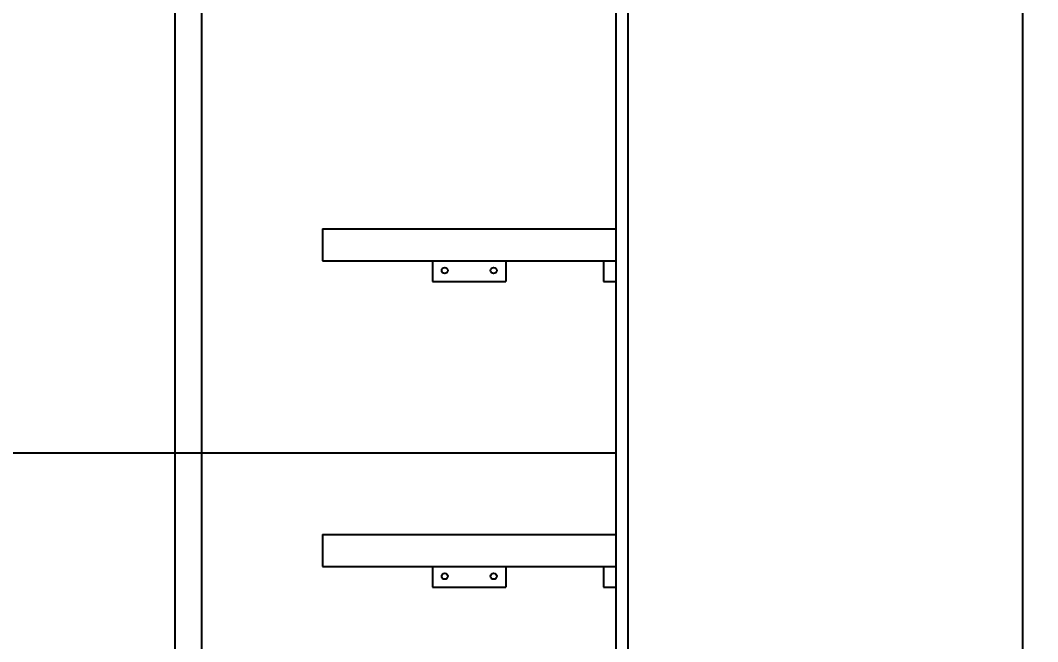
# Model space of a CAD drawing. Header units: millimetres. Extents: x 976 to 9349, y -1578 to 2211.
# Drawn here: x 5911.5 to 5994.8, y 577 to 627.8 of the extents above; entities that cross this region are included whole.
import ezdxf

# ---------------------------------------------------------------- set-up
doc = ezdxf.new("R2010")
doc.units = ezdxf.units.MM
for name, color, linetype in [('Płytki', 254, 'Continuous'), ('Szkic', 6, 'Continuous'), ('Wbudowane', 175, 'Continuous'), ('Ściany', 7, 'Continuous')]:
    doc.layers.add(name, color=color, linetype=linetype)
doc.dimstyles.new('ISO-25', dxfattribs={"dimtxt": 4, "dimasz": 5, "dimexe": 1.25, "dimexo": 0.625, "dimgap": 1, "dimtad": 1, "dimtxsty": 'Standard', "dimcen": 2.5, "dimadec": 0, "dimazin": 0, "dimtfac": 1, "dimtmove": 0, "dimatfit": 3, "dimfxl": 1, "dimarcsym": 0})

# ---------------------------------------------------------------- blocks, each defined once
blk = doc.blocks.new('Z$W@#22483')
blk.add_line((237.3, 0), (237.3, 257.2))
blk = doc.blocks.new('Z$W@#21058')
for p, q in [((13.825, 118.609), (13.825, 15.979)), ((16.025, 15.979), (16.025, 118.609))]:
    blk.add_line(p, q)
blk = doc.blocks.new('Z$W@#3795')
for p, q in [((0, 4.3), (0, 1.7)), ((0, 4.3), (24, 4.3)), ((24, 4.3), (24, 0)), ((0, 1.7), (24, 1.7)), ((9, 1.7), (9, 0)), ((15, 1.7), (15, 0)), ((23, 1.7), (23, 0)), ((9, 0), (15, 0)), ((23, 0), (24, 0))]:
    blk.add_line(p, q)
for centre in [(10, 0.9), (10, 0.9), (14, 0.9), (14, 0.9)]:
    blk.add_circle(centre, 0.25)
blk = doc.blocks.new('*D311')
at = {"layer": 'Defpoints', "color": 0}
for p in [(224.584, 223.656), (228.94, 0.069), (287.791, 0.069)]:
    blk.add_point(p, dxfattribs=at)
at = {"layer": 'Szkic', "color": 0, "lineweight": -2}
for p, q in [((225.209, 223.656), (289.041, 223.656)), ((287.791, 218.656), (287.791, 5.069)), ((229.565, 0.069), (289.041, 0.069))]:
    blk.add_line(p, q, dxfattribs=at)
at = {"layer": 'Szkic', "color": 0}
for points in [[(288.624, 218.656), (286.957, 218.656), (287.791, 223.656)], [(286.957, 5.069), (288.624, 5.069), (287.791, 0.069)]]:
    blk.add_solid(points, dxfattribs=at)
at = {"layer": 'Szkic', "color": 0, "insert": (284.457, 111.863), "char_height": 4, "attachment_point": 5, "rotation": 90}
blk.add_mtext('223,59', dxfattribs=at)

msp = doc.modelspace()

# ---------------------------------------------------------------- linework, layer by layer
at = {"layer": 'Płytki'}
for p, q in [((5960.295, 712.443), (5960.295, 516.743)), ((5724.995, 592.443), (5960.295, 592.443))]:
    msp.add_line(p, q, dxfattribs=at)

# ---------------------------------------------------------------- block references
at = {"layer": 'Wbudowane'}
for name, p in [('Z$W@#21058', (5910.37, 518.474)), ('Z$W@#3795', (5936.295, 606.443)), ('Z$W@#3795', (5936.295, 581.443))]:
    msp.add_blockref(name, p, dxfattribs=at)
at = {"layer": 'Ściany'}
msp.add_blockref('Z$W@#22483', (5723.995, 455.743), dxfattribs=at)

# ---------------------------------------------------------------- dimensions: what is measured, and where the dimension line sits
at = {"layer": 'Szkic'}
dim = msp.add_linear_dim(base=(5993.583, 455.743), p1=(5930.376, 679.33), p2=(5934.732, 455.743), angle=90, dimstyle='ISO-25', dxfattribs=at)
dim.commit()
dim.dimension.update_dxf_attribs({"geometry": '*D311', "text_midpoint": (5990.25, 567.536), "insert": (5705.793, 455.673)})

doc.saveas('drawing.dxf')
